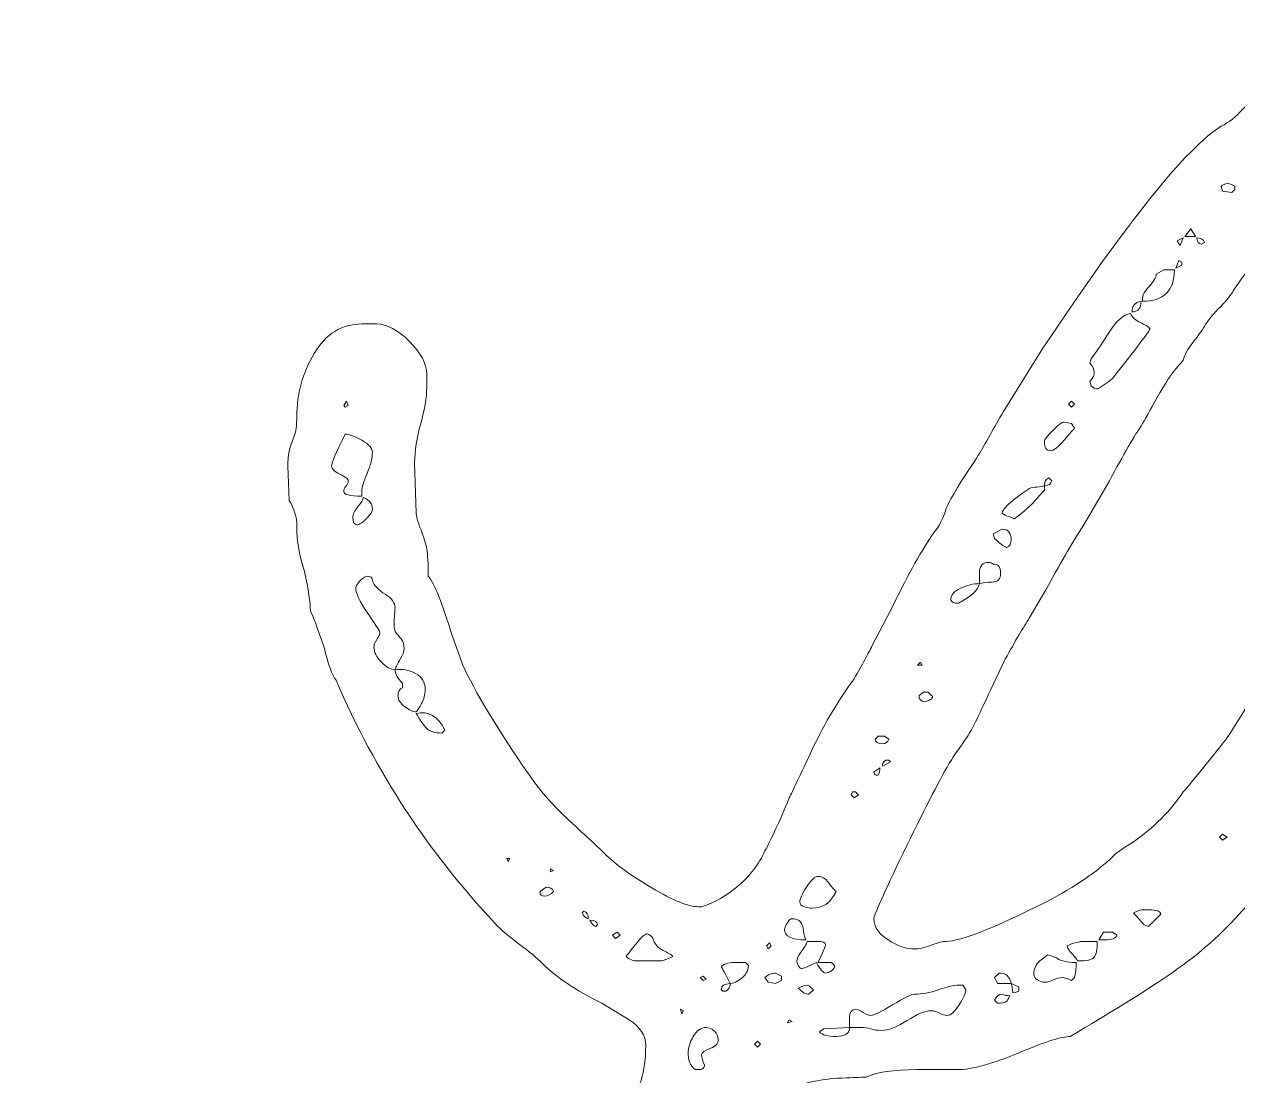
# Model space of a CAD drawing. Extents: x 102 to 840, y -1009 to 255.
# Drawn here: x 177.8 to 302.1, y -373.8 to -266.1 of the extents above; entities that cross this region are included whole.
import ezdxf

# ---------------------------------------------------------------- set-up
doc = ezdxf.new("R2010")
doc.units = 0
doc.header["$MEASUREMENT"] = 0
doc.layers.add('Layer 1', color=7, linetype='Continuous', lineweight=0)

# ---------------------------------------------------------------- blocks, each defined once
blk = doc.blocks.new('Block_1')
at = {"layer": 'Layer 1'}
for points, knots in [([(329.91, -285.47), (329.91, -285.47), (329.91, -297.37), (329.91, -297.37), (329.91, -298.2), (329.86, -298.92), (329.76, -299.54), (329.65, -300.15), (329.45, -300.88), (329.14, -301.7), (328.83, -302.32), (328.65, -303.25), (328.6, -304.48), (328.54, -305.72), (328.36, -306.6), (328.06, -307.11), (327.85, -307.53), (327.75, -307.99), (327.75, -308.5), (327.75, -309.54), (327.38, -310.88), (326.66, -312.52), (325.94, -314.48), (325.58, -315.82), (325.58, -316.54), (325.58, -317.16), (325.09, -318.76), (324.11, -321.34), (323.13, -323.92), (322.33, -325.93), (321.72, -327.37), (318.21, -336.13), (313.98, -343.4), (309.04, -349.17), (308.52, -349.79), (307.96, -350.56), (307.34, -351.49), (306.72, -352.42), (306.15, -353.14), (305.64, -353.65), (304.81, -354.38), (303.68, -355.56), (302.23, -357.21), (300.07, -359.58), (297.65, -361.67), (294.97, -363.47), (292.29, -365.28), (288.94, -367.36), (284.92, -369.73), (284.09, -369.73), (282.44, -370.25), (279.97, -371.28), (277.08, -372.52), (274.87, -373.13), (273.32, -373.13), (273.01, -373.13), (271.64, -373.13), (269.22, -373.13), (266.8, -373.13), (265.07, -373.39), (264.04, -373.91), (263.53, -373.91), (262.7, -373.93), (261.57, -373.99), (260.43, -374.04), (259.4, -374.17), (258.48, -374.37), (257.55, -374.58), (256.78, -374.94), (256.16, -375.45), (253.99, -377.21), (252.45, -379.22), (251.52, -381.48), (250.18, -384.58), (248.74, -387.15), (247.19, -389.21), (246.88, -389.52), (246.42, -390.35), (245.8, -391.69), (245.08, -393.03), (244.41, -394.22), (243.79, -395.24), (243.17, -396.28), (242.6, -397.2), (242.09, -398.03), (242.09, -398.03), (240.7, -400.66), (240.7, -400.66), (240.7, -400.66), (239, -403.44), (239, -403.44), (238.69, -404.16), (238.12, -405.14), (237.29, -406.38), (237.29, -406.38), (233.12, -412.87), (233.12, -412.87), (232.6, -413.59), (232.35, -414.47), (232.35, -415.5), (232.35, -416.84), (232.5, -417.8), (232.81, -418.36), (233.12, -418.93), (233.61, -419.5), (234.28, -420.06), (234.95, -420.63), (235.44, -421.07), (235.75, -421.38), (235.75, -421.38), (239.61, -422.92), (239.61, -422.92), (243.12, -424.26), (245.54, -425.24), (246.88, -425.86), (247.29, -426.06), (247.76, -426.22), (248.27, -426.32), (248.79, -426.42), (249.2, -426.53), (249.51, -426.63), (249.51, -426.63), (257.7, -429.57), (257.7, -429.57), (258.01, -429.67), (258.42, -429.78), (258.94, -429.88), (259.46, -429.98), (259.92, -430.14), (260.33, -430.34), (260.33, -430.34), (261.41, -430.81), (261.41, -430.81), (261.83, -430.91), (262.42, -431.01), (263.19, -431.12), (263.97, -431.22), (264.61, -431.37), (265.13, -431.58), (266.05, -431.99), (267.19, -432.2), (268.53, -432.2), (269.56, -432.2), (270.59, -432.35), (271.62, -432.66), (272.55, -432.97), (274.97, -433.13), (278.89, -433.13), (279.2, -433.13), (280.28, -433.15), (282.13, -433.2), (283.99, -433.25), (285.38, -432.92), (286.31, -432.2), (286.72, -432.1), (287.39, -431.99), (288.32, -431.89), (289.25, -431.79), (290.02, -431.53), (290.64, -431.12), (291.98, -430.91), (294.37, -429.96), (297.83, -428.26), (301.28, -426.56), (303.63, -425.24), (304.86, -424.31), (306, -423.49), (307.18, -423.08), (308.42, -423.08), (309.14, -423.08), (309.71, -423.13), (310.12, -423.23), (311.15, -423.44), (312.13, -424.29), (313.06, -425.78), (313.98, -427.27), (314.45, -428.59), (314.45, -429.72), (314.45, -431.99), (313.37, -433.85), (311.2, -435.29), (310.68, -435.6), (309.55, -436.35), (307.8, -437.53), (306.05, -438.72), (304.37, -439.72), (302.77, -440.55), (301.18, -441.37), (299.66, -441.99), (298.21, -442.4), (297.49, -442.61), (296.64, -442.94), (295.66, -443.41), (294.68, -443.87), (293.83, -444.15), (293.11, -444.26), (292.18, -444.88), (290.58, -445.19), (288.32, -445.19), (286.25, -445.19), (284.81, -445.44), (283.99, -445.96), (282.34, -446.16), (281.05, -446.27), (280.12, -446.27), (279.5, -446.27), (278.45, -446.11), (276.95, -445.81), (275.46, -445.5), (274.14, -445.34), (273.01, -445.34), (270.54, -445.34), (268.58, -445.03), (267.14, -444.41), (266.93, -444.31), (266.67, -444.26), (266.36, -444.26), (264.71, -444.26), (263.17, -443.95), (261.72, -443.33), (261.21, -443.23), (260.69, -443.15), (260.18, -443.1), (259.66, -443.05), (259.15, -442.97), (258.63, -442.87), (258.32, -442.76), (257.91, -442.58), (257.39, -442.33), (256.88, -442.07), (256.41, -441.94), (256, -441.94), (255.28, -441.94), (254.71, -441.84), (254.3, -441.63), (253.58, -441.32), (252.88, -441.09), (252.22, -440.93), (251.54, -440.78), (250.85, -440.55), (250.13, -440.24), (249.51, -440.03), (248.55, -439.62), (247.27, -439), (245.98, -438.38), (244.77, -437.92), (243.63, -437.61), (241.26, -437.09), (239.35, -436.47), (237.91, -435.76), (232.14, -433.18), (228.17, -431.89), (226.01, -431.89), (225.39, -431.89), (224.64, -432.07), (223.76, -432.43), (222.89, -432.79), (222.19, -433.02), (221.68, -433.13), (220.54, -433.44), (219.59, -434), (218.82, -434.83), (218.04, -435.65), (216.99, -436.94), (215.65, -438.69), (214.62, -440.14), (213.84, -441.11), (213.33, -441.63), (212.81, -442.15), (211.4, -443.61), (209.08, -446.04), (206.76, -448.46), (204.46, -450.52), (202.2, -452.22), (199.93, -453.92), (197.66, -455.18), (195.39, -456.01), (192.61, -457.04), (190.6, -457.56), (189.36, -457.56), (189.36, -457.56), (186.12, -457.56), (186.12, -457.56), (183.33, -457.56), (181.09, -457.32), (179.39, -456.86), (177.69, -456.4), (175.81, -455.39), (173.75, -453.85), (173.33, -453.54), (172.71, -453.17), (171.89, -452.76), (171.89, -452.76), (171.12, -451.99), (171.12, -451.99), (169.88, -450.24), (168.95, -448.84), (168.33, -447.82), (167.72, -446.78), (167.25, -445.65), (166.94, -444.41), (166.94, -444.1), (166.76, -443.59), (166.4, -442.87), (166.04, -442.15), (165.86, -441.58), (165.86, -441.17), (165.86, -441.17), (166.02, -435.14), (166.02, -435.14), (166.22, -434.62), (166.43, -434), (166.63, -433.28), (166.84, -432.56), (167.04, -431.94), (167.25, -431.43), (168.18, -428.74), (169.83, -425.96), (172.2, -423.08), (173.95, -421.12), (176.73, -419.21), (180.55, -417.36), (184.36, -415.5), (187.87, -414.16), (191.06, -413.34), (191.68, -413.13), (192.4, -413.05), (193.23, -413.1), (194.05, -413.16), (194.62, -413.18), (194.93, -413.18), (194.93, -413.18), (214.87, -413.18), (214.87, -413.18), (216.11, -413.18), (217.48, -412.36), (218.97, -410.71), (220.46, -409.06), (221.52, -407.51), (222.14, -406.07), (222.86, -404.52), (223.94, -402.77), (225.39, -400.81), (226.63, -398.96), (227.45, -397.62), (227.86, -396.79), (228.38, -395.97), (229, -394.99), (229.72, -393.85), (230.44, -392.72), (230.96, -391.79), (231.26, -391.07), (231.67, -390.35), (232.17, -389.6), (232.73, -388.83), (233.3, -388.06), (233.68, -387.41), (233.89, -386.9), (234.41, -385.66), (235.18, -384.37), (236.21, -383.03), (236.62, -382.41), (237.14, -381.48), (237.76, -380.25), (238.17, -379.11), (238.79, -377.98), (239.61, -376.85), (240.85, -375.4), (241.47, -373.34), (241.47, -370.66), (241.47, -369.63), (240.9, -368.75), (239.77, -368.03), (239.77, -368.03), (236.98, -366.33), (236.98, -366.33), (234.3, -364.99), (232.29, -363.65), (230.96, -362.31), (230.34, -361.69), (229.54, -361.02), (228.56, -360.3), (227.58, -359.58), (226.83, -358.96), (226.32, -358.45), (219.31, -351.02), (213.79, -342.62), (209.77, -333.24), (209.36, -332.73), (208.95, -331.6), (208.54, -329.84), (207.81, -327.78), (207.35, -326.54), (207.14, -326.13), (207.14, -325.31), (206.94, -323.97), (206.53, -322.11), (206.01, -320.56), (205.75, -319.02), (205.75, -317.47), (205.75, -316.54), (205.49, -315.67), (204.98, -314.84), (204.98, -314.84), (204.82, -311.29), (204.82, -311.29), (204.82, -310.26), (205.03, -309.28), (205.44, -308.35), (205.65, -307.83), (205.75, -307.11), (205.75, -306.18), (205.75, -303.92), (206.34, -301.78), (207.53, -299.77), (208.71, -297.76), (210.34, -296.75), (212.4, -296.75), (212.4, -296.75), (213.95, -296.75), (213.95, -296.75), (214.98, -296.75), (216.08, -297.35), (217.27, -298.53), (218.45, -299.72), (219.05, -300.83), (219.05, -301.86), (219.05, -301.86), (219.05, -303.25), (219.05, -303.25), (219.05, -304.28), (218.84, -305.52), (218.43, -306.96), (218.02, -308.4), (217.81, -309.74), (217.81, -310.98), (217.81, -310.98), (217.97, -316.08), (217.97, -316.08), (217.97, -316.39), (218.12, -316.96), (218.43, -317.78), (218.74, -318.61), (218.95, -319.28), (219.05, -319.79), (219.15, -320.41), (219.2, -321.34), (219.2, -322.57), (219.82, -323.3), (220.65, -325.36), (221.68, -328.76), (221.68, -328.76), (222.76, -331.7), (222.76, -331.7), (223.89, -334.28), (226.16, -338.04), (229.56, -342.98), (230.7, -344.63), (232.17, -346.28), (233.97, -347.93), (235.77, -349.58), (236.88, -350.61), (237.29, -351.02), (238.32, -352.06), (239.92, -353.22), (242.09, -354.5), (244.25, -355.79), (245.85, -356.44), (246.88, -356.44), (246.88, -356.44), (247.19, -356.44), (247.19, -356.44), (248.53, -356.03), (249.79, -355.3), (250.98, -354.27), (252.16, -353.24), (253.07, -352.06), (253.68, -350.72), (254.3, -349.58), (255.13, -347.78), (256.16, -345.3), (256.47, -344.68), (257.26, -343.01), (258.55, -340.28), (259.84, -337.55), (261.26, -335.15), (262.81, -333.09), (263.22, -332.37), (263.58, -331.72), (263.89, -331.16), (264.2, -330.59), (264.45, -330.1), (264.66, -329.69), (264.66, -329.69), (266.83, -325.51), (266.83, -325.51), (268.37, -322.32), (269.76, -319.84), (271, -318.09), (271.52, -317.47), (271.93, -316.65), (272.24, -315.62), (272.75, -314.48), (273.78, -312.78), (275.33, -310.51), (275.84, -309.69), (276.31, -308.89), (276.72, -308.12), (277.13, -307.34), (277.6, -306.55), (278.11, -305.72), (278.11, -305.72), (282.13, -299.23), (282.13, -299.23), (290.79, -286.24), (296.87, -278.66), (300.38, -276.5), (301.2, -276.09), (301.92, -275.52), (302.54, -274.8), (303.68, -273.66), (305.14, -272.58), (306.95, -271.55), (308.75, -270.52), (310.33, -270), (311.67, -270), (312.08, -270), (312.64, -269.85), (313.37, -269.54), (314.09, -269.23), (314.65, -269.08), (315.07, -269.08), (315.48, -269.08), (316.05, -269.23), (316.77, -269.54), (317.49, -269.85), (318.06, -270), (318.47, -270), (320.53, -270), (322.72, -271.29), (325.04, -273.87), (327.36, -276.45), (328.62, -278.82), (328.83, -280.98), (329.55, -282.32), (329.91, -283.82), (329.91, -285.47)], [0, 0, 0, 0, 1, 1, 1, 2, 2, 2, 3, 3, 3, 4, 4, 4, 5, 5, 5, 6, 6, 6, 7, 7, 7, 8, 8, 8, 9, 9, 9, 10, 10, 10, 11, 11, 11, 12, 12, 12, 13, 13, 13, 14, 14, 14, 15, 15, 15, 16, 16, 16, 17, 17, 17, 18, 18, 18, 19, 19, 19, 20, 20, 20, 21, 21, 21, 22, 22, 22, 23, 23, 23, 24, 24, 24, 25, 25, 25, 26, 26, 26, 27, 27, 27, 28, 28, 28, 29, 29, 29, 30, 30, 30, 31, 31, 31, 32, 32, 32, 33, 33, 33, 34, 34, 34, 35, 35, 35, 36, 36, 36, 37, 37, 37, 38, 38, 38, 39, 39, 39, 40, 40, 40, 41, 41, 41, 42, 42, 42, 43, 43, 43, 44, 44, 44, 45, 45, 45, 46, 46, 46, 47, 47, 47, 48, 48, 48, 49, 49, 49, 50, 50, 50, 51, 51, 51, 52, 52, 52, 53, 53, 53, 54, 54, 54, 55, 55, 55, 56, 56, 56, 57, 57, 57, 58, 58, 58, 59, 59, 59, 60, 60, 60, 61, 61, 61, 62, 62, 62, 63, 63, 63, 64, 64, 64, 65, 65, 65, 66, 66, 66, 67, 67, 67, 68, 68, 68, 69, 69, 69, 70, 70, 70, 71, 71, 71, 72, 72, 72, 73, 73, 73, 74, 74, 74, 75, 75, 75, 76, 76, 76, 77, 77, 77, 78, 78, 78, 79, 79, 79, 80, 80, 80, 81, 81, 81, 82, 82, 82, 83, 83, 83, 84, 84, 84, 85, 85, 85, 86, 86, 86, 87, 87, 87, 88, 88, 88, 89, 89, 89, 90, 90, 90, 91, 91, 91, 92, 92, 92, 93, 93, 93, 94, 94, 94, 95, 95, 95, 96, 96, 96, 97, 97, 97, 98, 98, 98, 99, 99, 99, 100, 100, 100, 101, 101, 101, 102, 102, 102, 103, 103, 103, 104, 104, 104, 105, 105, 105, 106, 106, 106, 107, 107, 107, 108, 108, 108, 109, 109, 109, 110, 110, 110, 111, 111, 111, 112, 112, 112, 113, 113, 113, 114, 114, 114, 115, 115, 115, 116, 116, 116, 117, 117, 117, 118, 118, 118, 119, 119, 119, 120, 120, 120, 121, 121, 121, 122, 122, 122, 123, 123, 123, 124, 124, 124, 125, 125, 125, 126, 126, 126, 127, 127, 127, 128, 128, 128, 129, 129, 129, 130, 130, 130, 131, 131, 131, 132, 132, 132, 133, 133, 133, 134, 134, 134, 135, 135, 135, 136, 136, 136, 137, 137, 137, 138, 138, 138, 139, 139, 139, 140, 140, 140, 141, 141, 141, 142, 142, 142, 143, 143, 143, 144, 144, 144, 145, 145, 145, 146, 146, 146, 147, 147, 147, 148, 148, 148, 149, 149, 149, 150, 150, 150, 151, 151, 151, 152, 152, 152, 153, 153, 153, 154, 154, 154, 155, 155, 155, 156, 156, 156, 157, 157, 157, 158, 158, 158, 159, 159, 159, 160, 160, 160, 161, 161, 161, 162, 162, 162, 163, 163, 163, 164, 164, 164, 165, 165, 165, 166, 166, 166, 167, 167, 167, 168, 168, 168, 169, 169, 169, 170, 170, 170, 171, 171, 171, 172, 172, 172, 173, 173, 173, 174, 174, 174, 175, 175, 175, 176, 176, 176, 177, 177, 177, 178, 178, 178, 179, 179, 179, 180, 180, 180, 181, 181, 181, 182, 182, 182, 182]), ([(308.96, -325.36), (309.63, -323.71), (310.07, -322.63), (310.27, -322.11), (310.27, -322.11), (312.13, -317.78), (312.13, -317.78), (312.13, -317.16), (312.54, -315.82), (313.37, -313.76), (314.19, -311.7), (314.65, -310.26), (314.76, -309.43), (315.27, -308.81), (315.56, -308.04), (315.61, -307.11), (315.66, -306.18), (315.69, -305.57), (315.69, -305.26), (316.3, -304.64), (316.64, -303.84), (316.69, -302.86), (316.74, -301.88), (316.77, -301.24), (316.77, -300.93), (316.87, -300.1), (317.05, -299.2), (317.31, -298.22), (317.57, -297.24), (317.7, -296.39), (317.7, -295.67), (317.7, -295.67), (317.7, -288.09), (317.7, -288.09), (317.7, -287.79), (317.64, -287.53), (317.54, -287.32), (317.33, -286.81), (317.08, -286.08), (316.77, -285.16), (316.46, -284.23), (316.1, -283.51), (315.69, -282.99), (315.27, -282.48), (314.6, -282.22), (313.68, -282.22), (312.23, -282.22), (310.2, -283.56), (307.57, -286.24), (304.94, -288.92), (302.95, -291.29), (301.62, -293.35), (301.41, -293.76), (300.97, -294.31), (300.3, -294.98), (299.63, -295.65), (299.14, -296.24), (298.83, -296.75), (298.52, -297.27), (298.08, -297.89), (297.52, -298.61), (296.95, -299.33), (296.61, -299.95), (296.51, -300.46), (295.69, -301.29), (294.89, -302.4), (294.12, -303.79), (293.34, -305.18), (292.75, -306.24), (292.34, -306.96), (291.51, -308.19), (290.38, -310.15), (288.94, -312.83), (288.94, -312.83), (286.31, -317.32), (286.31, -317.32), (285.07, -319.28), (283.78, -321.49), (282.44, -323.97), (282.44, -323.97), (280.74, -326.9), (280.74, -326.9), (280.12, -327.83), (279.3, -329.22), (278.27, -331.08), (278.27, -331.08), (276.72, -334.33), (276.72, -334.33), (275.9, -336.18), (275.23, -337.57), (274.71, -338.5), (274.4, -339.02), (274.04, -339.56), (273.63, -340.12), (273.22, -340.69), (272.86, -341.23), (272.55, -341.75), (271.41, -343.71), (269.84, -346.77), (267.83, -350.95), (265.82, -355.12), (264.82, -357.36), (264.82, -357.67), (264.82, -358.5), (265.3, -359.22), (266.29, -359.84), (267.26, -360.46), (268.16, -360.77), (268.99, -360.77), (269.4, -360.77), (269.97, -360.64), (270.69, -360.38), (271.41, -360.12), (271.93, -359.99), (272.24, -359.99), (273.68, -359.99), (277.08, -358.65), (282.44, -355.97), (285.54, -354.32), (287.8, -352.78), (289.25, -351.33), (289.66, -350.92), (290.38, -350.41), (291.41, -349.79), (293.47, -348.34), (295.17, -346.64), (296.51, -344.68), (296.61, -344.58), (297.34, -343.71), (298.68, -342.06), (300.02, -340.41), (300.79, -339.43), (301, -339.12), (302.34, -337.06), (304.24, -333.97), (306.72, -329.84), (307.54, -328.5), (308.29, -327.01), (308.96, -325.36)], [0, 0, 0, 0, 1, 1, 1, 2, 2, 2, 3, 3, 3, 4, 4, 4, 5, 5, 5, 6, 6, 6, 7, 7, 7, 8, 8, 8, 9, 9, 9, 10, 10, 10, 11, 11, 11, 12, 12, 12, 13, 13, 13, 14, 14, 14, 15, 15, 15, 16, 16, 16, 17, 17, 17, 18, 18, 18, 19, 19, 19, 20, 20, 20, 21, 21, 21, 22, 22, 22, 23, 23, 23, 24, 24, 24, 25, 25, 25, 26, 26, 26, 27, 27, 27, 28, 28, 28, 29, 29, 29, 30, 30, 30, 31, 31, 31, 32, 32, 32, 33, 33, 33, 34, 34, 34, 35, 35, 35, 36, 36, 36, 37, 37, 37, 38, 38, 38, 39, 39, 39, 40, 40, 40, 41, 41, 41, 42, 42, 42, 43, 43, 43, 44, 44, 44, 45, 45, 45, 46, 46, 46, 46]), ([(300.38, -282.68), (300.38, -282.68), (300.53, -283.15), (300.53, -283.15), (300.53, -283.15), (301.46, -283.3), (301.46, -283.3), (301.46, -283.3), (301.77, -282.99), (301.77, -282.99), (301.77, -282.99), (301.77, -282.68), (301.77, -282.68), (301.56, -282.48), (301.31, -282.37), (301, -282.37), (300.79, -282.37), (300.58, -282.48), (300.38, -282.68)], [0, 0, 0, 0, 1, 1, 1, 2, 2, 2, 3, 3, 3, 4, 4, 4, 5, 5, 5, 6, 6, 6, 6]), ([(295.89, -288.25), (295.89, -288.25), (296.2, -288.71), (296.2, -288.71), (296.2, -288.71), (296.51, -287.94), (296.51, -287.94), (296.51, -287.94), (295.89, -288.25), (295.89, -288.25)], [0, 0, 0, 0, 1, 1, 1, 2, 2, 2, 3, 3, 3, 3]), ([(297.29, -287.01), (297.29, -287.01), (296.67, -287.79), (296.67, -287.79), (296.67, -287.79), (297.75, -287.79), (297.75, -287.79), (297.75, -287.79), (297.29, -287.01), (297.29, -287.01)], [0, 0, 0, 0, 1, 1, 1, 2, 2, 2, 3, 3, 3, 3]), ([(297.9, -287.94), (297.9, -288.35), (298.06, -288.56), (298.37, -288.56), (298.37, -288.56), (298.68, -288.4), (298.68, -288.4), (298.57, -288.09), (298.31, -287.94), (297.9, -287.94)], [0, 0, 0, 0, 1, 1, 1, 2, 2, 2, 3, 3, 3, 3]), ([(296.05, -290.26), (296.05, -290.26), (295.74, -291.03), (295.74, -291.03), (295.74, -291.03), (296.36, -290.72), (296.36, -290.72), (296.36, -290.72), (296.36, -290.41), (296.36, -290.41), (296.36, -290.41), (296.05, -290.26), (296.05, -290.26)], [0, 0, 0, 0, 1, 1, 1, 2, 2, 2, 3, 3, 3, 4, 4, 4, 4]), ([(292.96, -292.97), (292.44, -293.53), (292.23, -294.02), (292.34, -294.43), (294.5, -294.43), (295.59, -293.35), (295.59, -291.19), (295.59, -291.19), (294.5, -291.19), (294.5, -291.19), (294.5, -291.19), (293.73, -291.65), (293.73, -291.65), (293.73, -291.96), (293.47, -292.4), (292.96, -292.97)], [0, 0, 0, 0, 1, 1, 1, 2, 2, 2, 3, 3, 3, 4, 4, 4, 5, 5, 5, 5]), ([(291.26, -295.52), (291.87, -295.52), (292.18, -295.16), (292.18, -294.43), (291.57, -294.54), (291.26, -294.9), (291.26, -295.52)], [0, 0, 0, 0, 1, 1, 1, 2, 2, 2, 2]), ([(287.39, -301.7), (287.39, -301.91), (287.34, -302.09), (287.24, -302.24), (287.13, -302.4), (287.03, -302.53), (286.93, -302.63), (286.93, -302.63), (287.08, -303.09), (287.08, -303.09), (287.29, -303.3), (287.49, -303.4), (287.7, -303.4), (288.32, -303.09), (288.83, -302.73), (289.25, -302.32), (291.72, -299.23), (293.01, -297.53), (293.11, -297.22), (292.9, -297.01), (292.57, -296.81), (292.11, -296.6), (291.64, -296.39), (291.31, -296.08), (291.1, -295.67), (290.38, -295.77), (289.63, -296.44), (288.86, -297.68), (288.09, -298.92), (287.49, -299.79), (287.08, -300.31), (287.08, -300.31), (286.93, -300.77), (286.93, -300.77), (287.24, -301.08), (287.39, -301.39), (287.39, -301.7)], [0, 0, 0, 0, 1, 1, 1, 2, 2, 2, 3, 3, 3, 4, 4, 4, 5, 5, 5, 6, 6, 6, 7, 7, 7, 8, 8, 8, 9, 9, 9, 10, 10, 10, 11, 11, 11, 12, 12, 12, 12]), ([(210.55, -305.1), (210.55, -305.1), (210.7, -305.26), (210.7, -305.26), (210.7, -305.26), (211.01, -305.1), (211.01, -305.1), (211.01, -305.1), (210.85, -304.64), (210.85, -304.64), (210.85, -304.64), (210.55, -305.1), (210.55, -305.1)], [0, 0, 0, 0, 1, 1, 1, 2, 2, 2, 3, 3, 3, 4, 4, 4, 4]), ([(284.76, -304.95), (284.76, -304.95), (285.07, -305.26), (285.07, -305.26), (285.07, -305.26), (285.38, -304.95), (285.38, -304.95), (285.38, -304.95), (285.07, -304.64), (285.07, -304.64), (285.07, -304.64), (284.76, -304.95), (284.76, -304.95)], [0, 0, 0, 0, 1, 1, 1, 2, 2, 2, 3, 3, 3, 4, 4, 4, 4]), ([(283.14, -307.65), (282.57, -308.22), (282.29, -308.61), (282.29, -308.81), (282.29, -309.43), (282.49, -309.74), (282.91, -309.74), (283.22, -309.74), (283.68, -309.38), (284.3, -308.66), (284.92, -307.94), (285.28, -307.53), (285.38, -307.42), (285.38, -307.42), (285.07, -306.96), (285.07, -306.96), (285.07, -306.96), (284.3, -306.8), (284.3, -306.8), (284.09, -306.8), (283.7, -307.09), (283.14, -307.65)], [0, 0, 0, 0, 1, 1, 1, 2, 2, 2, 3, 3, 3, 4, 4, 4, 5, 5, 5, 6, 6, 6, 7, 7, 7, 7]), ([(212.4, -314.38), (212.4, -314.38), (212.4, -313.92), (212.4, -313.92), (212.4, -313.5), (212.58, -312.89), (212.94, -312.06), (213.3, -311.24), (213.48, -310.51), (213.48, -309.9), (213.48, -309.49), (213.12, -309.07), (212.4, -308.66), (211.68, -308.25), (211.11, -308.04), (210.7, -308.04), (209.77, -309.9), (209.31, -310.98), (209.31, -311.29), (209.31, -311.6), (209.59, -311.88), (210.16, -312.14), (210.72, -312.4), (211.01, -312.63), (211.01, -312.83), (211.01, -313.04), (210.93, -313.22), (210.78, -313.37), (210.62, -313.53), (210.55, -313.71), (210.55, -313.92), (210.55, -314.23), (211.16, -314.38), (212.4, -314.38)], [0, 0, 0, 0, 1, 1, 1, 2, 2, 2, 3, 3, 3, 4, 4, 4, 5, 5, 5, 6, 6, 6, 7, 7, 7, 8, 8, 8, 9, 9, 9, 10, 10, 10, 11, 11, 11, 11]), ([(279.04, -314.84), (278.42, -315.36), (278.06, -315.77), (277.96, -316.08), (278.16, -316.29), (278.37, -316.42), (278.58, -316.47), (278.78, -316.52), (278.99, -316.6), (279.2, -316.7), (280.02, -316.18), (281.05, -315.21), (282.29, -313.76), (282.29, -313.76), (282.29, -313.3), (282.29, -313.3), (282.7, -313.3), (282.96, -313.14), (283.06, -312.83), (283.06, -312.83), (282.75, -312.52), (282.75, -312.52), (282.44, -312.63), (282.29, -312.89), (282.29, -313.3), (282.08, -313.4), (281.82, -313.45), (281.51, -313.45), (281.21, -313.45), (280.95, -313.5), (280.74, -313.61), (280.23, -313.92), (279.66, -314.33), (279.04, -314.84)], [0, 0, 0, 0, 1, 1, 1, 2, 2, 2, 3, 3, 3, 4, 4, 4, 5, 5, 5, 6, 6, 6, 7, 7, 7, 8, 8, 8, 9, 9, 9, 10, 10, 10, 11, 11, 11, 11]), ([(211.94, -317.32), (212.14, -317.32), (212.45, -317.11), (212.86, -316.7), (213.28, -316.29), (213.48, -315.98), (213.48, -315.77), (213.48, -315.15), (213.17, -314.74), (212.55, -314.53), (212.55, -314.74), (212.37, -315.05), (212.01, -315.46), (211.65, -315.87), (211.47, -316.23), (211.47, -316.54), (211.47, -317.06), (211.63, -317.32), (211.94, -317.32)], [0, 0, 0, 0, 1, 1, 1, 2, 2, 2, 3, 3, 3, 4, 4, 4, 5, 5, 5, 6, 6, 6, 6]), ([(277.03, -318.25), (277.03, -318.25), (277.19, -318.71), (277.19, -318.71), (277.7, -319.23), (278.11, -319.54), (278.42, -319.64), (278.73, -319.54), (278.89, -319.28), (278.89, -318.86), (278.89, -318.14), (278.58, -317.78), (277.96, -317.78), (277.96, -317.78), (277.03, -318.25), (277.03, -318.25)], [0, 0, 0, 0, 1, 1, 1, 2, 2, 2, 3, 3, 3, 4, 4, 4, 5, 5, 5, 5]), ([(273.71, -323.81), (273.04, -324.12), (272.7, -324.53), (272.7, -325.05), (272.8, -325.26), (273.06, -325.36), (273.48, -325.36), (274.71, -324.74), (275.43, -324.07), (275.64, -323.35), (275.95, -323.25), (276.39, -323.19), (276.95, -323.19), (277.52, -323.19), (277.8, -322.88), (277.8, -322.27), (277.8, -321.65), (277.55, -321.34), (277.03, -321.34), (276.93, -321.24), (276.77, -321.18), (276.57, -321.18), (275.95, -321.18), (275.64, -321.52), (275.64, -322.19), (275.64, -322.86), (275.64, -323.25), (275.64, -323.35), (275.02, -323.35), (274.38, -323.5), (273.71, -323.81)], [0, 0, 0, 0, 1, 1, 1, 2, 2, 2, 3, 3, 3, 4, 4, 4, 5, 5, 5, 6, 6, 6, 7, 7, 7, 8, 8, 8, 9, 9, 9, 10, 10, 10, 10]), ([(216.81, -335.95), (217.27, -336.31), (217.66, -336.49), (217.97, -336.49), (218.07, -336.39), (218.25, -336.1), (218.51, -335.64), (218.76, -335.18), (218.89, -334.69), (218.89, -334.17), (218.89, -333.45), (218.56, -332.91), (217.89, -332.55), (217.22, -332.19), (216.52, -332.06), (215.8, -332.16), (215.9, -331.85), (216.08, -331.49), (216.34, -331.08), (216.6, -330.67), (216.73, -330.3), (216.73, -330), (216.73, -329.59), (216.63, -329.25), (216.42, -328.99), (216.21, -328.74), (216.06, -328.55), (215.96, -328.45), (215.75, -328.24), (215.67, -327.78), (215.72, -327.06), (215.78, -326.34), (215.8, -325.93), (215.8, -325.82), (215.8, -325.31), (215.47, -324.84), (214.8, -324.43), (214.13, -324.02), (213.69, -323.56), (213.48, -323.04), (213.48, -322.73), (213.33, -322.57), (213.02, -322.57), (212.81, -322.57), (212.55, -322.73), (212.25, -323.04), (211.94, -323.35), (211.78, -323.61), (211.78, -323.81), (211.78, -324.33), (212.17, -325.15), (212.94, -326.29), (213.71, -327.42), (214.15, -328.09), (214.26, -328.3), (214.26, -328.5), (214.15, -328.76), (213.95, -329.07), (213.74, -329.38), (213.64, -329.64), (213.64, -329.84), (213.64, -330.36), (213.89, -330.87), (214.41, -331.39), (214.93, -331.9), (215.39, -332.16), (215.8, -332.16), (215.8, -332.57), (216.06, -333.04), (216.58, -333.55), (216.58, -333.55), (216.58, -334.02), (216.58, -334.02), (216.27, -334.12), (216.11, -334.43), (216.11, -334.94), (216.11, -335.25), (216.34, -335.59), (216.81, -335.95)], [0, 0, 0, 0, 1, 1, 1, 2, 2, 2, 3, 3, 3, 4, 4, 4, 5, 5, 5, 6, 6, 6, 7, 7, 7, 8, 8, 8, 9, 9, 9, 10, 10, 10, 11, 11, 11, 12, 12, 12, 13, 13, 13, 14, 14, 14, 15, 15, 15, 16, 16, 16, 17, 17, 17, 18, 18, 18, 19, 19, 19, 20, 20, 20, 21, 21, 21, 22, 22, 22, 23, 23, 23, 24, 24, 24, 25, 25, 25, 26, 26, 26, 26]), ([(269.3, -331.7), (269.3, -331.7), (269.76, -331.7), (269.76, -331.7), (269.76, -331.7), (269.61, -331.39), (269.61, -331.39), (269.61, -331.39), (269.3, -331.7), (269.3, -331.7)], [0, 0, 0, 0, 1, 1, 1, 2, 2, 2, 3, 3, 3, 3]), ([(269.92, -334.48), (269.92, -334.48), (269.45, -334.79), (269.45, -334.79), (269.45, -334.79), (269.45, -334.94), (269.45, -334.94), (269.45, -335.05), (269.51, -335.15), (269.61, -335.25), (269.71, -335.36), (269.81, -335.41), (269.92, -335.41), (270.43, -335.41), (270.74, -335.25), (270.85, -334.94), (270.85, -334.94), (270.38, -334.48), (270.38, -334.48), (270.38, -334.48), (269.92, -334.48), (269.92, -334.48)], [0, 0, 0, 0, 1, 1, 1, 2, 2, 2, 3, 3, 3, 4, 4, 4, 5, 5, 5, 6, 6, 6, 7, 7, 7, 7]), ([(220.9, -338.35), (220.18, -336.9), (219.2, -336.34), (217.97, -336.64), (218.38, -337.37), (218.74, -337.88), (219.05, -338.19), (219.36, -338.5), (219.87, -338.65), (220.6, -338.65), (220.6, -338.65), (220.9, -338.35), (220.9, -338.35)], [0, 0, 0, 0, 1, 1, 1, 2, 2, 2, 3, 3, 3, 4, 4, 4, 4]), ([(264.97, -339.27), (264.97, -339.58), (265.23, -339.74), (265.74, -339.74), (266.05, -339.74), (266.26, -339.58), (266.36, -339.27), (266.36, -339.27), (265.9, -338.96), (265.9, -338.96), (265.9, -338.96), (265.28, -338.96), (265.28, -338.96), (265.28, -338.96), (264.97, -339.27), (264.97, -339.27)], [0, 0, 0, 0, 1, 1, 1, 2, 2, 2, 3, 3, 3, 4, 4, 4, 5, 5, 5, 5]), ([(266.52, -341.59), (266.52, -341.59), (266.36, -341.44), (266.36, -341.44), (266.36, -341.44), (266.05, -341.44), (266.05, -341.44), (265.74, -341.65), (265.64, -341.85), (265.74, -342.06), (265.74, -342.06), (266.52, -341.59), (266.52, -341.59)], [0, 0, 0, 0, 1, 1, 1, 2, 2, 2, 3, 3, 3, 4, 4, 4, 4]), ([(265.13, -342.44), (265.02, -342.5), (264.92, -342.57), (264.82, -342.67), (264.82, -342.88), (264.97, -342.98), (265.28, -342.98), (265.38, -342.78), (265.43, -342.52), (265.43, -342.21), (265.33, -342.31), (265.23, -342.39), (265.13, -342.44)], [0, 0, 0, 0, 1, 1, 1, 2, 2, 2, 3, 3, 3, 4, 4, 4, 4]), ([(262.5, -344.99), (262.5, -344.99), (262.81, -345.3), (262.81, -345.3), (262.81, -345.3), (263.27, -344.99), (263.27, -344.99), (263.27, -344.99), (262.96, -344.68), (262.96, -344.68), (262.96, -344.68), (262.65, -344.68), (262.65, -344.68), (262.65, -344.68), (262.5, -344.99), (262.5, -344.99)], [0, 0, 0, 0, 1, 1, 1, 2, 2, 2, 3, 3, 3, 4, 4, 4, 5, 5, 5, 5]), ([(301, -349.32), (301, -349.32), (300.53, -349.01), (300.53, -349.01), (300.53, -349.01), (300.22, -349.32), (300.22, -349.32), (300.22, -349.32), (300.53, -349.63), (300.53, -349.63), (300.53, -349.63), (301, -349.32), (301, -349.32)], [0, 0, 0, 0, 1, 1, 1, 2, 2, 2, 3, 3, 3, 4, 4, 4, 4]), ([(227.55, -351.49), (227.55, -351.49), (227.24, -351.49), (227.24, -351.49), (227.24, -351.49), (227.4, -351.8), (227.4, -351.8), (227.4, -351.8), (227.55, -351.49), (227.55, -351.49)], [0, 0, 0, 0, 1, 1, 1, 2, 2, 2, 3, 3, 3, 3]), ([(232.04, -352.72), (232.04, -352.72), (231.73, -352.57), (231.73, -352.57), (231.73, -352.57), (231.73, -352.88), (231.73, -352.88), (231.73, -352.88), (232.04, -352.72), (232.04, -352.72)], [0, 0, 0, 0, 1, 1, 1, 2, 2, 2, 3, 3, 3, 3]), ([(257.94, -354.43), (257.47, -355.15), (257.24, -355.66), (257.24, -355.97), (257.24, -356.18), (257.39, -356.33), (257.7, -356.44), (258.01, -356.54), (258.27, -356.59), (258.48, -356.59), (259.61, -356.59), (260.43, -356.03), (260.95, -354.89), (260.74, -354.68), (260.49, -354.38), (260.18, -353.96), (259.87, -353.55), (259.51, -353.34), (259.1, -353.34), (258.79, -353.34), (258.4, -353.71), (257.94, -354.43)], [0, 0, 0, 0, 1, 1, 1, 2, 2, 2, 3, 3, 3, 4, 4, 4, 5, 5, 5, 6, 6, 6, 7, 7, 7, 7]), ([(232.04, -354.89), (231.93, -354.58), (231.67, -354.43), (231.26, -354.43), (231.26, -354.43), (230.65, -354.89), (230.65, -354.89), (230.65, -354.89), (230.65, -355.04), (230.65, -355.04), (230.65, -355.25), (230.8, -355.35), (231.11, -355.35), (231.42, -355.35), (231.73, -355.2), (232.04, -354.89)], [0, 0, 0, 0, 1, 1, 1, 2, 2, 2, 3, 3, 3, 4, 4, 4, 5, 5, 5, 5]), ([(235.59, -357.67), (235.59, -357.26), (235.44, -357), (235.13, -356.9), (235.13, -356.9), (234.97, -357.05), (234.97, -357.05), (235.08, -357.36), (235.28, -357.57), (235.59, -357.67)], [0, 0, 0, 0, 1, 1, 1, 2, 2, 2, 3, 3, 3, 3]), ([(257.86, -359.84), (257.75, -359.63), (257.68, -359.32), (257.63, -358.91), (257.57, -358.5), (257.47, -358.19), (257.32, -357.98), (257.16, -357.78), (256.83, -357.67), (256.31, -357.67), (255.9, -358.09), (255.69, -358.45), (255.69, -358.76), (255.69, -359.48), (256.41, -359.84), (257.86, -359.84)], [0, 0, 0, 0, 1, 1, 1, 2, 2, 2, 3, 3, 3, 4, 4, 4, 5, 5, 5, 5]), ([(294.19, -357.21), (294.19, -356.9), (293.78, -356.75), (292.96, -356.75), (292.96, -356.75), (292.49, -356.75), (292.49, -356.75), (292.18, -356.75), (291.82, -356.85), (291.41, -357.05), (291.41, -357.05), (292.49, -358.29), (292.49, -358.29), (292.49, -358.29), (292.96, -358.45), (292.96, -358.45), (292.96, -358.45), (294.19, -357.21), (294.19, -357.21)], [0, 0, 0, 0, 1, 1, 1, 2, 2, 2, 3, 3, 3, 4, 4, 4, 5, 5, 5, 6, 6, 6, 6]), ([(236.52, -358.29), (236.52, -357.98), (236.26, -357.83), (235.75, -357.83), (235.95, -358.24), (236.16, -358.45), (236.37, -358.45), (236.37, -358.45), (236.52, -358.29), (236.52, -358.29)], [0, 0, 0, 0, 1, 1, 1, 2, 2, 2, 3, 3, 3, 3]), ([(238.84, -359.37), (238.84, -359.37), (238.53, -359.06), (238.53, -359.06), (238.53, -359.06), (238.07, -359.37), (238.07, -359.37), (238.07, -359.37), (238.38, -359.68), (238.38, -359.68), (238.38, -359.68), (238.84, -359.37), (238.84, -359.37)], [0, 0, 0, 0, 1, 1, 1, 2, 2, 2, 3, 3, 3, 4, 4, 4, 4]), ([(242.86, -362), (243.17, -362), (243.63, -361.85), (244.25, -361.54), (244.04, -361.33), (243.71, -361.13), (243.25, -360.92), (242.78, -360.71), (242.45, -360.35), (242.24, -359.84), (242.24, -359.74), (242.17, -359.61), (242.01, -359.45), (241.86, -359.3), (241.72, -359.22), (241.62, -359.22), (241.42, -359.22), (241.08, -359.5), (240.62, -360.07), (240.15, -360.64), (239.77, -361.13), (239.46, -361.54), (239.77, -361.85), (240.18, -362), (240.7, -362), (240.7, -362), (242.86, -362), (242.86, -362)], [0, 0, 0, 0, 1, 1, 1, 2, 2, 2, 3, 3, 3, 4, 4, 4, 5, 5, 5, 6, 6, 6, 7, 7, 7, 8, 8, 8, 9, 9, 9, 9]), ([(253.84, -360.46), (253.84, -360.46), (253.99, -360.77), (253.99, -360.77), (253.99, -360.77), (254.3, -360.46), (254.3, -360.46), (254.3, -360.46), (254.15, -360.15), (254.15, -360.15), (254.15, -360.15), (253.84, -360.46), (253.84, -360.46)], [0, 0, 0, 0, 1, 1, 1, 2, 2, 2, 3, 3, 3, 4, 4, 4, 4]), ([(258.94, -362.16), (259.35, -362.88), (259.66, -363.24), (259.87, -363.24), (260.07, -363.24), (260.28, -363.16), (260.49, -363.01), (260.69, -362.85), (260.8, -362.67), (260.8, -362.47), (260.8, -362.47), (260.49, -362.16), (260.49, -362.16), (260.49, -362.16), (259.1, -362.16), (259.1, -362.16), (259.61, -361.13), (259.87, -360.51), (259.87, -360.3), (259.87, -360.1), (259.58, -359.99), (259.02, -359.99), (258.45, -359.99), (258.11, -359.99), (258.01, -359.99), (257.91, -360.3), (257.7, -360.66), (257.39, -361.07), (257.09, -361.49), (256.93, -361.8), (256.93, -362), (256.93, -362.11), (256.98, -362.26), (257.09, -362.47), (257.19, -362.67), (257.29, -362.77), (257.39, -362.77), (257.6, -362.77), (258.11, -362.57), (258.94, -362.16)], [0, 0, 0, 0, 1, 1, 1, 2, 2, 2, 3, 3, 3, 4, 4, 4, 5, 5, 5, 6, 6, 6, 7, 7, 7, 8, 8, 8, 9, 9, 9, 10, 10, 10, 11, 11, 11, 12, 12, 12, 13, 13, 13, 13]), ([(287.39, -361.62), (287.6, -361.36), (287.7, -360.82), (287.7, -359.99), (287.7, -359.99), (286.46, -359.99), (286.46, -359.99), (285.84, -359.99), (285.23, -360.15), (284.61, -360.46), (284.71, -360.77), (284.89, -361.05), (285.15, -361.31), (285.4, -361.56), (285.59, -361.8), (285.69, -362), (286.62, -362), (287.18, -361.87), (287.39, -361.62)], [0, 0, 0, 0, 1, 1, 1, 2, 2, 2, 3, 3, 3, 4, 4, 4, 5, 5, 5, 6, 6, 6, 6]), ([(289.71, -359.37), (289.71, -359.37), (289.25, -359.06), (289.25, -359.06), (289.25, -359.06), (288.32, -359.06), (288.32, -359.06), (288.32, -359.06), (287.85, -359.84), (287.85, -359.84), (287.85, -359.84), (288.47, -359.84), (288.47, -359.84), (289.19, -359.84), (289.61, -359.68), (289.71, -359.37)], [0, 0, 0, 0, 1, 1, 1, 2, 2, 2, 3, 3, 3, 4, 4, 4, 5, 5, 5, 5]), ([(285.38, -363.7), (285.48, -363.29), (285.54, -362.77), (285.54, -362.16), (285.33, -362.16), (285.02, -362.13), (284.61, -362.08), (284.19, -362.03), (283.83, -361.9), (283.53, -361.69), (283.11, -361.49), (282.8, -361.38), (282.6, -361.38), (282.49, -361.49), (282.24, -361.69), (281.82, -362), (281.41, -362.31), (281.21, -362.77), (281.21, -363.39), (281.21, -363.6), (281.33, -363.78), (281.59, -363.93), (281.85, -364.09), (282.08, -364.17), (282.29, -364.17), (282.6, -364.17), (282.91, -364.09), (283.22, -363.93), (283.53, -363.78), (283.83, -363.7), (284.14, -363.7), (284.35, -363.7), (284.66, -363.81), (285.07, -364.01), (285.07, -364.01), (285.38, -363.7), (285.38, -363.7)], [0, 0, 0, 0, 1, 1, 1, 2, 2, 2, 3, 3, 3, 4, 4, 4, 5, 5, 5, 6, 6, 6, 7, 7, 7, 8, 8, 8, 9, 9, 9, 10, 10, 10, 11, 11, 11, 12, 12, 12, 12]), ([(251.44, -363.63), (251.8, -363.27), (251.98, -362.88), (251.98, -362.47), (251.98, -362.47), (251.67, -362.16), (251.67, -362.16), (251.67, -362.16), (250.59, -362.16), (250.59, -362.16), (249.87, -362.16), (249.4, -362.31), (249.2, -362.62), (249.3, -362.72), (249.61, -363.29), (250.13, -364.32), (249.51, -364.32), (249.2, -364.53), (249.2, -364.94), (249.2, -364.94), (249.35, -365.09), (249.35, -365.09), (249.35, -365.09), (249.66, -365.09), (249.66, -365.09), (249.97, -364.89), (250.13, -364.63), (250.13, -364.32), (250.64, -364.22), (251.08, -363.99), (251.44, -363.63)], [0, 0, 0, 0, 1, 1, 1, 2, 2, 2, 3, 3, 3, 4, 4, 4, 5, 5, 5, 6, 6, 6, 7, 7, 7, 8, 8, 8, 9, 9, 9, 10, 10, 10, 10]), ([(247.03, -363.7), (247.03, -363.7), (247.34, -364.01), (247.34, -364.01), (247.34, -364.01), (247.65, -363.86), (247.65, -363.86), (247.65, -363.86), (247.34, -363.55), (247.34, -363.55), (247.34, -363.55), (247.03, -363.7), (247.03, -363.7)], [0, 0, 0, 0, 1, 1, 1, 2, 2, 2, 3, 3, 3, 4, 4, 4, 4]), ([(255.38, -363.55), (255.38, -363.55), (254.77, -363.24), (254.77, -363.24), (254.35, -363.24), (253.99, -363.39), (253.68, -363.7), (253.68, -363.7), (253.99, -364.17), (253.99, -364.17), (253.99, -364.17), (254.77, -364.32), (254.77, -364.32), (254.77, -364.32), (255.38, -364.01), (255.38, -364.01), (255.38, -364.01), (255.38, -363.55), (255.38, -363.55)], [0, 0, 0, 0, 1, 1, 1, 2, 2, 2, 3, 3, 3, 4, 4, 4, 5, 5, 5, 6, 6, 6, 6]), ([(279.66, -364.63), (279.66, -364.63), (278.89, -364.32), (278.89, -364.32), (278.89, -364.22), (278.83, -364.07), (278.73, -363.86), (278.63, -363.65), (278.5, -363.5), (278.35, -363.39), (278.19, -363.29), (277.96, -363.24), (277.65, -363.24), (277.65, -363.24), (277.19, -363.7), (277.19, -363.7), (277.19, -363.7), (277.5, -364.32), (277.5, -364.32), (277.5, -364.32), (278.89, -364.32), (278.89, -364.32), (278.99, -364.53), (279.04, -364.84), (279.04, -365.25), (279.45, -365.25), (279.66, -365.15), (279.66, -364.94), (279.66, -364.94), (279.66, -364.63), (279.66, -364.63)], [0, 0, 0, 0, 1, 1, 1, 2, 2, 2, 3, 3, 3, 4, 4, 4, 5, 5, 5, 6, 6, 6, 7, 7, 7, 8, 8, 8, 9, 9, 9, 10, 10, 10, 10]), ([(258.63, -364.94), (258.32, -364.63), (258.11, -364.48), (258.01, -364.48), (257.81, -364.48), (257.5, -364.58), (257.09, -364.78), (257.5, -365.2), (257.86, -365.4), (258.17, -365.4), (258.17, -365.4), (258.63, -364.94), (258.63, -364.94)], [0, 0, 0, 0, 1, 1, 1, 2, 2, 2, 3, 3, 3, 4, 4, 4, 4]), ([(273.55, -366.49), (274.02, -365.77), (274.25, -365.25), (274.25, -364.94), (274.25, -364.94), (273.94, -364.48), (273.94, -364.48), (273.94, -364.48), (273.48, -364.48), (273.48, -364.48), (273.06, -364.48), (272.39, -364.63), (271.46, -364.94), (270.54, -365.25), (269.71, -365.4), (268.99, -365.4), (268.68, -365.4), (267.93, -365.77), (266.75, -366.49), (265.56, -367.21), (264.82, -367.57), (264.51, -367.57), (264.3, -367.57), (264.04, -367.47), (263.73, -367.26), (263.43, -367.05), (263.17, -366.95), (262.96, -366.95), (262.55, -366.95), (262.34, -367.23), (262.34, -367.8), (262.34, -368.37), (262.34, -368.7), (262.34, -368.81), (262.34, -368.81), (259.71, -368.96), (259.71, -368.96), (259.71, -368.96), (259.25, -369.27), (259.25, -369.27), (259.56, -369.58), (260.12, -369.73), (260.95, -369.73), (261.88, -369.73), (262.34, -369.42), (262.34, -368.81), (262.34, -368.81), (263.43, -368.81), (263.43, -368.81), (263.84, -368.81), (264.2, -368.86), (264.51, -368.96), (264.82, -369.06), (265.18, -369.11), (265.59, -369.11), (266.31, -369.11), (267.19, -368.78), (268.22, -368.11), (269.25, -367.44), (270.07, -367.1), (270.69, -367.1), (271, -367.1), (271.28, -367.18), (271.54, -367.34), (271.8, -367.49), (272.08, -367.57), (272.39, -367.57), (272.7, -367.57), (273.09, -367.21), (273.55, -366.49)], [0, 0, 0, 0, 1, 1, 1, 2, 2, 2, 3, 3, 3, 4, 4, 4, 5, 5, 5, 6, 6, 6, 7, 7, 7, 8, 8, 8, 9, 9, 9, 10, 10, 10, 11, 11, 11, 12, 12, 12, 13, 13, 13, 14, 14, 14, 15, 15, 15, 16, 16, 16, 17, 17, 17, 18, 18, 18, 19, 19, 19, 20, 20, 20, 21, 21, 21, 22, 22, 22, 23, 23, 23, 23]), ([(278.35, -366.18), (278.5, -366.08), (278.63, -365.87), (278.73, -365.56), (278.42, -365.56), (278.16, -365.51), (277.96, -365.4), (277.65, -365.4), (277.39, -365.61), (277.19, -366.02), (277.19, -366.02), (277.5, -366.33), (277.5, -366.33), (277.91, -366.33), (278.19, -366.28), (278.35, -366.18)], [0, 0, 0, 0, 1, 1, 1, 2, 2, 2, 3, 3, 3, 4, 4, 4, 5, 5, 5, 5]), ([(245.03, -366.95), (245.03, -366.95), (245.18, -367.41), (245.18, -367.41), (245.18, -367.41), (245.33, -367.1), (245.33, -367.1), (245.33, -367.1), (245.03, -366.95), (245.03, -366.95)], [0, 0, 0, 0, 1, 1, 1, 2, 2, 2, 3, 3, 3, 3]), ([(248.04, -370.97), (248.61, -370.76), (248.89, -370.45), (248.89, -370.04), (248.89, -369.73), (248.76, -369.45), (248.5, -369.19), (248.25, -368.94), (247.96, -368.81), (247.65, -368.81), (247.14, -368.81), (246.7, -369.11), (246.34, -369.73), (245.98, -370.35), (245.8, -370.92), (245.8, -371.43), (245.8, -371.74), (245.85, -372.05), (245.95, -372.36), (246.05, -372.67), (246.26, -372.93), (246.57, -373.13), (246.57, -373.13), (247.03, -373.13), (247.03, -373.13), (247.14, -373.13), (247.24, -373.08), (247.34, -372.98), (247.45, -372.88), (247.5, -372.77), (247.5, -372.67), (247.29, -372.26), (247.19, -371.9), (247.19, -371.59), (247.19, -371.38), (247.47, -371.18), (248.04, -370.97)], [0, 0, 0, 0, 1, 1, 1, 2, 2, 2, 3, 3, 3, 4, 4, 4, 5, 5, 5, 6, 6, 6, 7, 7, 7, 8, 8, 8, 9, 9, 9, 10, 10, 10, 11, 11, 11, 12, 12, 12, 12]), ([(256.47, -368.19), (256.47, -368.19), (256.16, -368.03), (256.16, -368.03), (256.16, -368.03), (256, -368.34), (256, -368.34), (256, -368.34), (256.47, -368.19), (256.47, -368.19)], [0, 0, 0, 0, 1, 1, 1, 2, 2, 2, 3, 3, 3, 3]), ([(253.22, -370.51), (253.22, -370.51), (252.91, -370.2), (252.91, -370.2), (252.91, -370.2), (252.6, -370.51), (252.6, -370.51), (252.6, -370.51), (252.91, -370.82), (252.91, -370.82), (252.91, -370.82), (253.22, -370.51), (253.22, -370.51)], [0, 0, 0, 0, 1, 1, 1, 2, 2, 2, 3, 3, 3, 4, 4, 4, 4])]:
    blk.add_open_spline(points, degree=3, knots=knots, dxfattribs=at)
blk = doc.blocks.new('Block_0')
at = {"layer": 'Layer 1'}
blk.add_blockref('Block_1', (0, 0), dxfattribs=at)

msp = doc.modelspace()

# ---------------------------------------------------------------- linework, layer by layer
at = {"layer": 'Layer 1', "color": 13, "lineweight": 35, "true_color": 0xcc6053}
msp.add_open_spline([(653.52, 255.03), (653.52, 255.03), (284.62, 255.03), (284.62, 255.03), (284.62, 255.03), (101.73, -4.58), (101.73, -4.58), (101.73, -4.58), (101.73, -1009.15), (101.73, -1009.15), (101.73, -1009.15), (840.42, -1009.15), (840.42, -1009.15), (840.42, -1009.15), (840.42, -4.81), (840.42, -4.81), (840.42, -4.81), (653.52, 255.03), (653.52, 255.03)], degree=3, knots=[0, 0, 0, 0, 1, 1, 1, 2, 2, 2, 3, 3, 3, 4, 4, 4, 5, 5, 5, 6, 6, 6, 6], dxfattribs=at)

# ---------------------------------------------------------------- block references
at = {"layer": 'Layer 1'}
msp.add_blockref('Block_0', (0, 0), dxfattribs=at)

doc.saveas('drawing.dxf')
